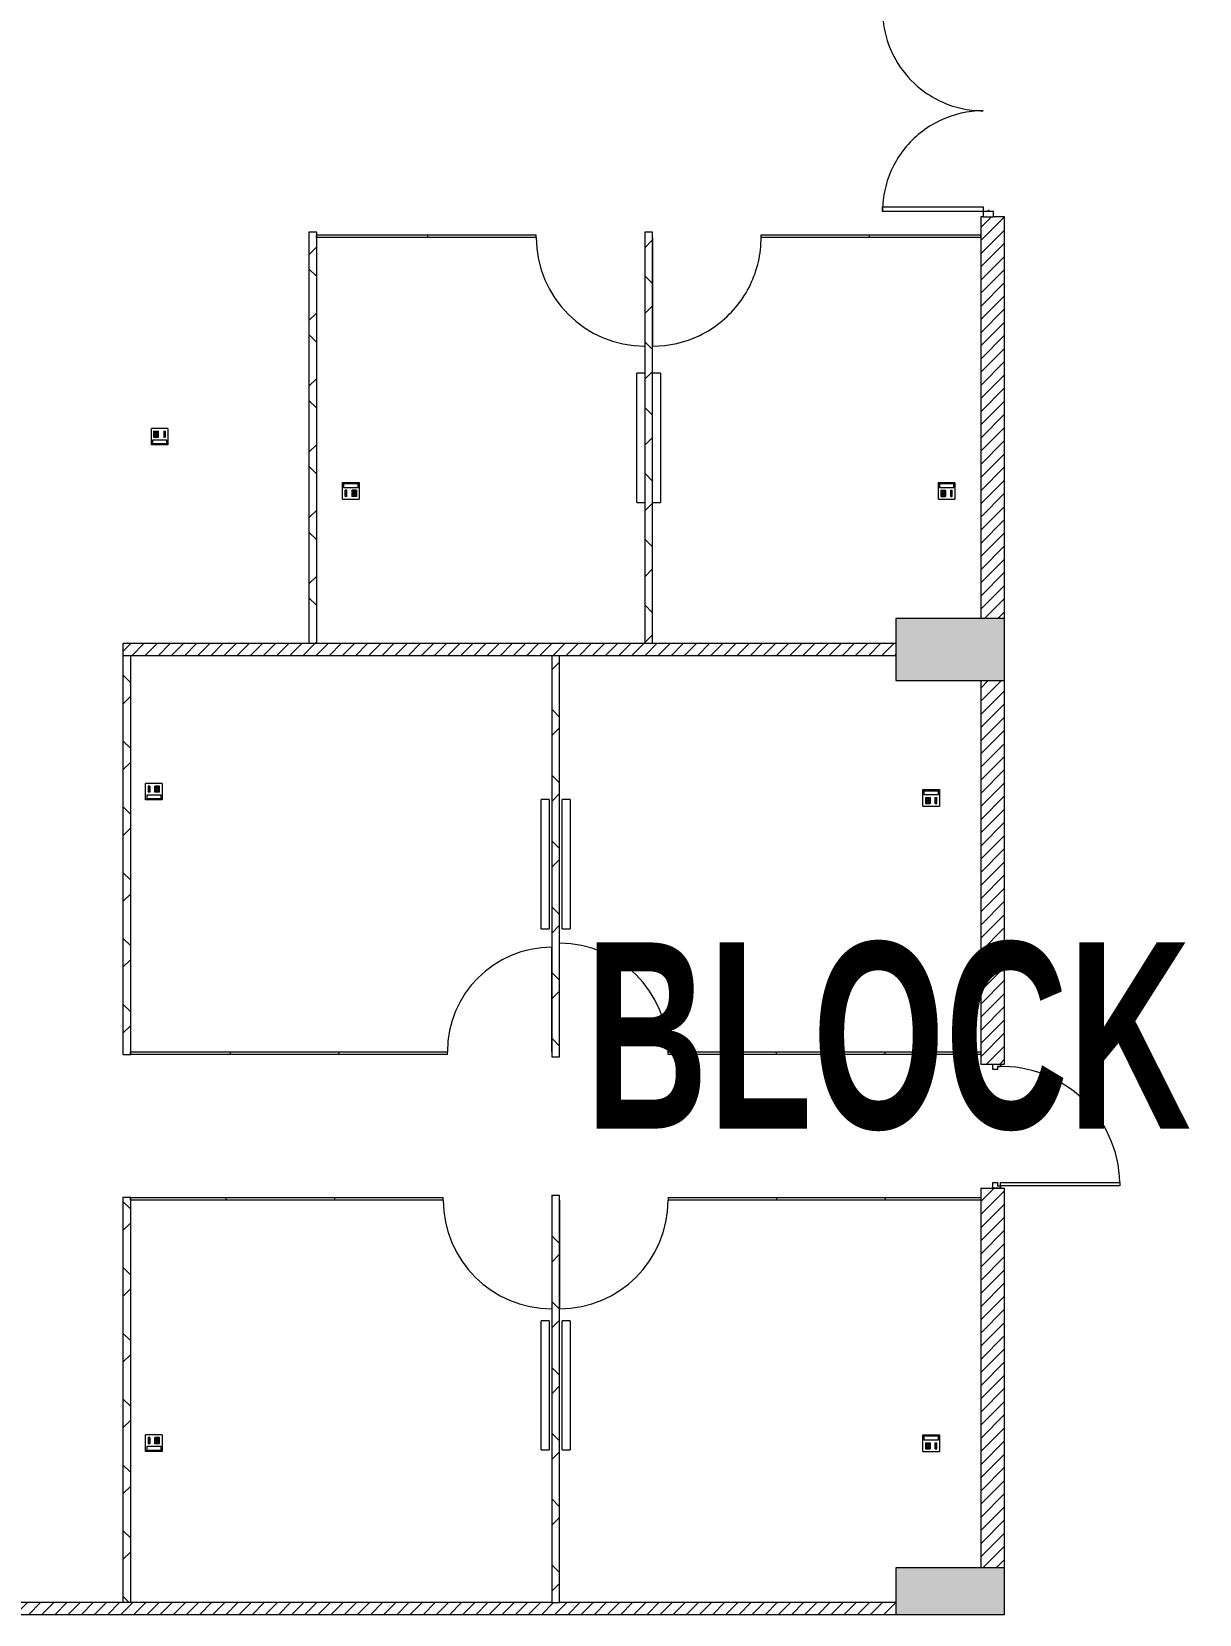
# Model space of a CAD drawing. Header units: millimetres. Extents: x -106145 to 154907, y -84585 to 152038.
# Drawn here: x 94436 to 105734, y 74425 to 89730 of the extents above; entities that cross this region are included whole.
import ezdxf

# ---------------------------------------------------------------- set-up
doc = ezdxf.new("R2010")
doc.units = ezdxf.units.MM
for name, color, linetype, lineweight in [('A-DOOR', 7, 'Continuous', 5), ('A-DOOR-FRAM', 7, 'Continuous', 9), ('A-GLAZ-CURT', 7, 'Continuous', 5), ('A-WALL', 7, 'Continuous', 5), ('A-WALL-PATT', 7, 'Continuous', 5), ('E-COMM', 7, 'Continuous', 5), ('E-ELEC-EQPM', 7, 'Continuous', 5), ('G-ANNO-TEXT', 7, 'Continuous', 9), ('S-COLS', 7, 'Continuous', 5)]:
    doc.layers.add(name, color=color, linetype=linetype, lineweight=lineweight)
doc.styles.add('Swis721 Cn BT_B', font='swisscb.ttf', dxfattribs={"width": 0.8, "height": 1800})
pattern_1 = [(45, (0, 0), (-63.63961, 63.63961), [])]
pattern_2 = [(45, (0, 0), (-318.198, 318.198), []), (135, (0, 0), (-318.198, -318.198), [])]

# ---------------------------------------------------------------- blocks, each defined once
blk = doc.blocks.new('M_Concrete-Rectangular-Column - 1050 x 450-2804439-Site Plan -MAIN')
at = {"layer": 'S-COLS', "true_color": 0xd4d4d4}
blk.add_hatch(color=254, dxfattribs=at).paths.add_polyline_path([(525, -225), (525, 225), (-525, 225), (-525, -225)], flags=0)
at = {"layer": 'S-COLS', "color": 254, "true_color": 0xdddddd}
for p, q in [((525, 225), (-525, 225)), ((-525, 225), (-525, -225)), ((525, -225), (525, 225)), ((-525, -225), (525, -225))]:
    blk.add_line(p, q, dxfattribs=at)
blk = doc.blocks.new('M_Concrete-Rectangular-Column - 1050 x 600-2804440-Site Plan -MAIN')
at = {"layer": 'S-COLS', "true_color": 0xd4d4d4}
blk.add_hatch(color=254, dxfattribs=at).paths.add_polyline_path([(-525, -300), (525, -300), (525, 300), (-525, 300)], flags=0)
at = {"layer": 'S-COLS', "color": 254, "true_color": 0xdddddd}
for p, q in [((525, 300), (-525, 300)), ((-525, 300), (-525, -300)), ((525, -300), (525, 300)), ((-525, -300), (525, -300))]:
    blk.add_line(p, q, dxfattribs=at)
blk = doc.blocks.new('M_Door-Passage-Double-Flush - FIRE 2_05 WALL OPENING-TYPE A-4069080-Site Plan -MAIN')
at = {"layer": 'A-DOOR', "color": 254, "lineweight": 9, "true_color": 0xdddddd}
for p, q in [((-975, 96.35), (-975, 1071.35)), ((-975, 1071.35), (-930, 1071.35)), ((-930, 1071.35), (-930, 96.35)), ((975, 1071.35), (930, 1071.35)), ((930, 1071.35), (930, 96.35)), ((975, 96.35), (975, 1071.35)), ((-930, 96.35), (-975, 96.35)), ((930, 96.35), (975, 96.35))]:
    blk.add_line(p, q, dxfattribs=at)
at = {"layer": 'A-DOOR', "color": 254, "true_color": 0xdddddd}
for centre, start, end in [((-975, 96.35), 77.14285714, 90), ((-975, 96.35), 51.42857143, 77.14285714), ((975, 96.35), 102.85714286, 141.42857143), ((975, 96.35), 90, 102.85714286), ((-975, 96.35), 25.71428571, 51.42857143), ((975, 96.35), 141.42857143, 167.14285714), ((-975, 96.35), 0, 25.71428571), ((975, 96.35), 167.14285714, 180)]:
    blk.add_arc(centre, 975, start, end, dxfattribs=at)
at = {"layer": 'A-DOOR-FRAM', "color": 254, "true_color": 0xdddddd}
for p, q in [((-975, 96.35), (-1025, 96.35)), ((-1025, 96.35), (-1025, -3.65)), ((-975, 46.5875), (-975, 96.35)), ((-959.125, 46.5875), (-975, 46.5875)), ((-975, -3.65), (-975, 45.5625)), ((-975, 45.5625), (-959.125, 45.5625)), ((-959.125, 45.5625), (-959.125, 46.5875)), ((975, 46.5875), (959.125, 46.5875)), ((959.125, 46.5875), (959.125, 45.5625)), ((959.125, 45.5625), (975, 45.5625)), ((975, 96.35), (975, 46.5875)), ((1025, 96.35), (975, 96.35)), ((975, 45.5625), (975, -3.65)), ((1025, -3.65), (1025, 96.35)), ((-1025, -3.65), (-975, -3.65)), ((975, -3.65), (1025, -3.65))]:
    blk.add_line(p, q, dxfattribs=at)
blk = doc.blocks.new('System Panel - Glazed-9898062-Site Plan -MAIN')
at = {"layer": 'A-GLAZ-CURT', "color": 254, "lineweight": 9, "true_color": 0xdddddd}
for p, q in [((-463, -24), (463, -24)), ((-463, -50), (-463, -24)), ((463, -50), (-463, -50)), ((463, -50), (463, -24))]:
    blk.add_line(p, q, dxfattribs=at)
blk = doc.blocks.new('System Panel - Glazed-9897893-Site Plan -MAIN')
at = {"layer": 'A-GLAZ-CURT', "color": 254, "lineweight": 9, "true_color": 0xdddddd}
for p, q in [((-482.5, 49.5), (482.5, 49.5)), ((-482.5, 24.5), (-482.5, 49.5)), ((482.5, 24.5), (-482.5, 24.5)), ((482.5, 24.5), (482.5, 49.5))]:
    blk.add_line(p, q, dxfattribs=at)
blk = doc.blocks.new('System Panel - Glazed-6063386-Site Plan -MAIN')
at = {"layer": 'A-GLAZ-CURT', "color": 254, "lineweight": 9, "true_color": 0xdddddd}
for p, q in [((-537.5, -24.5), (537.5, -24.5)), ((-537.5, -49.5), (-537.5, -24.5)), ((537.5, -49.5), (-537.5, -49.5)), ((537.5, -49.5), (537.5, -24.5))]:
    blk.add_line(p, q, dxfattribs=at)
blk = doc.blocks.new('Curtain Wall Sgl Glass - Curtain Wall Sgl Glass-6063396-Site Plan -MAIN')
at = {"layer": 'A-DOOR', "color": 254, "lineweight": 9, "true_color": 0xdddddd}
blk.add_line((525, 50.8), (525, 1100.8), dxfattribs=at)
at = {"layer": 'A-DOOR', "color": 254, "true_color": 0xdddddd}
for start, end in [(90, 115.71429), (115.71429, 141.42857), (141.42857, 167.14286), (167.14286, 180)]:
    blk.add_arc((525, 50.8), 1050, start, end, dxfattribs=at)
blk = doc.blocks.new('System Panel - Glazed-3599157-Site Plan -MAIN')
at = {"layer": 'A-GLAZ-CURT', "color": 254, "lineweight": 9, "true_color": 0xdddddd}
for p, q in [((-525, -24.5), (525, -24.5)), ((-525, -49.5), (-525, -24.5)), ((525, -49.5), (-525, -49.5)), ((525, -49.5), (525, -24.5))]:
    blk.add_line(p, q, dxfattribs=at)
blk = doc.blocks.new('Curtain Wall Sgl Glass - Curtain Wall Sgl Glass-3599197-Site Plan -MAIN')
at = {"layer": 'A-DOOR', "color": 254, "lineweight": 9, "true_color": 0xdddddd}
blk.add_line((525, -50.8), (525, -1100.8), dxfattribs=at)
at = {"layer": 'A-DOOR', "color": 254, "true_color": 0xdddddd}
blk.add_arc((525, -50.8), 1050, 180, 270, dxfattribs=at)
blk = doc.blocks.new('System Panel - Glazed-6062373-Site Plan -MAIN')
at = {"layer": 'A-GLAZ-CURT', "color": 254, "lineweight": 9, "true_color": 0xdddddd}
for p, q in [((-525, 49.5), (525, 49.5)), ((-525, 24.5), (-525, 49.5)), ((525, 24.5), (-525, 24.5)), ((525, 24.5), (525, 49.5))]:
    blk.add_line(p, q, dxfattribs=at)
blk = doc.blocks.new('Curtain Wall Sgl Glass - Curtain Wall Sgl Glass-6073253-Site Plan -MAIN')
at = {"layer": 'A-DOOR', "color": 254, "lineweight": 9, "true_color": 0xdddddd}
blk.add_line((505, 51), (505, 1061), dxfattribs=at)
at = {"layer": 'A-DOOR', "color": 254, "true_color": 0xdddddd}
blk.add_arc((505, 51), 1010, 90, 180, dxfattribs=at)
blk = doc.blocks.new('System Panel - Glazed-6065826-Site Plan -MAIN')
at = {"layer": 'A-GLAZ-CURT', "color": 254, "lineweight": 9, "true_color": 0xdddddd}
for p, q in [((-463, 50), (463, 50)), ((-463, 24), (-463, 50)), ((463, 24), (-463, 24)), ((463, 24), (463, 50))]:
    blk.add_line(p, q, dxfattribs=at)
blk = doc.blocks.new('DC_SglFl-W-Int - FIRE 1_2 WALL OPENING_TYPE A-11850299-Site Plan -MAIN')
at = {"layer": 'A-DOOR', "color": 254, "lineweight": 9, "true_color": 0xdddddd}
for p, q in [((547, 77.5), (547, 1231.5)), ((547, 1231.5), (577, 1231.5)), ((577, 1231.5), (577, 77.5)), ((577, 77.5), (547, 77.5))]:
    blk.add_line(p, q, dxfattribs=at)
at = {"layer": 'A-DOOR', "color": 254, "true_color": 0xdddddd}
blk.add_arc((577, 77.5), 1154.4, 91.48916, 181.48916, dxfattribs=at)
at = {"layer": 'A-DOOR-FRAM', "color": 254, "true_color": 0xdddddd}
for p, q in [((-600, 2.5), (-600, 77.5)), ((-600, 77.5), (-577, 77.5)), ((-547, 2.5), (-600, 2.5)), ((-577, 47.5), (-577, 77.5)), ((-577, 47.5), (-547, 47.5)), ((-547, 47.5), (-547, 2.5)), ((547, 47.5), (577, 47.5)), ((547, 2.5), (547, 47.5)), ((600, 2.5), (547, 2.5)), ((577, 77.5), (600, 77.5)), ((577, 47.5), (577, 77.5)), ((600, 77.5), (600, 2.5))]:
    blk.add_line(p, q, dxfattribs=at)
blk = doc.blocks.new('Curtain Wall Sgl Glass - Curtain Wall Sgl Glass-6062461-Site Plan -MAIN')
at = {"layer": 'A-DOOR', "color": 254, "lineweight": 9, "true_color": 0xdddddd}
blk.add_line((525, 50.8), (525, 1100.8), dxfattribs=at)
at = {"layer": 'A-DOOR', "color": 254, "true_color": 0xdddddd}
blk.add_arc((525, 50.8), 1050, 90, 180, dxfattribs=at)
blk = doc.blocks.new('Curtain Wall Sgl Glass - Curtain Wall Sgl Glass-V12-Site Plan -MAIN')
at = {"layer": 'A-DOOR', "color": 254, "lineweight": 9, "true_color": 0xdddddd}
blk.add_line((525, -50.8), (525, -1100.8), dxfattribs=at)
at = {"layer": 'A-DOOR', "color": 254, "true_color": 0xdddddd}
blk.add_arc((525, -50.8), 1050, 180, 270, dxfattribs=at)
blk = doc.blocks.new('TELEPHONE_handset2 - ITNE-049-5947616-Site Plan -MAIN')
at = {"layer": 'E-COMM', "color": 254, "true_color": 0xdddddd}
for p, q in [((-80, -80), (-80, 80)), ((-80, 80), (80, 80)), ((-70, 70), (70, 70)), ((-70, 70), (-70, 68)), ((70, 68), (-70, 68)), ((-70, 68), (-70, 33)), ((-70, 33), (70, 33)), ((-55, 5), (-10, 5)), ((-55, 5), (-55, -55)), ((-40, 5), (-40, -55)), ((-25, 5), (-25, -55)), ((-10, 5), (-10, -55)), ((40, 5), (55, 5)), ((40, -55), (40, 5)), ((55, -55), (55, 5)), ((70, 70), (70, 68)), ((70, 33), (70, 68)), ((80, 80), (80, -80)), ((-80, -80), (80, -80)), ((-55, -10), (-10, -10)), ((-55, -25), (-10, -25)), ((-55, -40), (-10, -40)), ((-55, -55), (-10, -55)), ((40, -10), (55, -10)), ((40, -25), (55, -25)), ((40, -40), (55, -40)), ((40, -55), (55, -55))]:
    blk.add_line(p, q, dxfattribs=at)
blk = doc.blocks.new('TELEPHONE_handset2 - ITNE-049-6270137-Site Plan -MAIN')
at = {"layer": 'E-COMM', "color": 254, "true_color": 0xdddddd}
for p, q in [((-80, -80), (-80, 80)), ((80, 80), (-80, 80)), ((-55, 55), (-10, 55)), ((-55, -5), (-55, 55)), ((-55, 40), (-10, 40)), ((-55, 25), (-10, 25)), ((-55, 10), (-10, 10)), ((-40, -5), (-40, 55)), ((-25, -5), (-25, 55)), ((-10, -5), (-10, 55)), ((40, 55), (55, 55)), ((40, 55), (40, -5)), ((40, 40), (55, 40)), ((40, 25), (55, 25)), ((40, 10), (55, 10)), ((55, 55), (55, -5)), ((80, 80), (80, -80)), ((80, -80), (-80, -80)), ((-70, -33), (-70, -68)), ((70, -33), (-70, -33)), ((-70, -68), (70, -68)), ((-70, -68), (-70, -70)), ((70, -70), (-70, -70)), ((-55, -5), (-10, -5)), ((40, -5), (55, -5)), ((70, -68), (70, -33)), ((70, -68), (70, -70))]:
    blk.add_line(p, q, dxfattribs=at)
blk = doc.blocks.new('Elect LCD face - 55_-6905617-Site Plan -MAIN')
at = {"layer": 'E-ELEC-EQPM', "color": 254, "true_color": 0xdddddd}
for p, q in [((99367, 76015), (99367, 77265)), ((99443, 77265), (99367, 77265)), ((99443, 77265), (99443, 76015)), ((99367, 76015), (99443, 76015))]:
    blk.add_line(p, q, dxfattribs=at)
blk = doc.blocks.new('Elect LCD face - 55_-6906706-Site Plan -MAIN')
at = {"layer": 'E-ELEC-EQPM', "color": 254, "true_color": 0xdddddd}
for p, q in [((99569, 76015), (99569, 77265)), ((99645, 77265), (99569, 77265)), ((99645, 77265), (99645, 76015)), ((99569, 76015), (99645, 76015))]:
    blk.add_line(p, q, dxfattribs=at)
blk = doc.blocks.new('MM-HOSPITAL BLOCK-C_2022_11_01_Facade reworking_rvt-1-Site Plan -MAIN')
at = {"layer": 'A-WALL-PATT', "true_color": 0xaaaaaa}
h = blk.add_hatch(dxfattribs=at)
h.set_pattern_fill('FP_10', color=253, style=0, pattern_type=2)
h.set_pattern_definition(pattern_1)
h.paths.add_polyline_path([(103619, 84055), (103849, 84055), (103849, 87940), (103619, 87940), (103619, 85658)], flags=0)
h.paths.add_polyline_path([(103644, 89990), (103849, 89990), (103849, 92910), (103619, 92910), (103619, 89990)], flags=0)
h = blk.add_hatch(dxfattribs=at)
h.set_pattern_fill('FP_11', color=253, style=0, pattern_type=2)
h.set_pattern_definition(pattern_2)
h.paths.add_polyline_path([(97194, 83813), (97194, 87790), (97119, 87790), (97119, 83813)], flags=0)
h = blk.add_hatch(dxfattribs=at)
h.set_pattern_fill('FP_11', color=253, style=0, pattern_type=2)
h.set_pattern_definition(pattern_2)
h.paths.add_polyline_path([(100444, 83813), (100444, 87790), (100369, 87790), (100369, 83813)], flags=0)
h = blk.add_hatch(dxfattribs=at)
h.set_pattern_fill('FP_10', color=253, style=0, pattern_type=2)
h.set_pattern_definition(pattern_1)
h.paths.add_polyline_path([(99576, 83698), (102799, 83698), (102799, 83813), (95319, 83813), (95319, 83698), (99544, 83698)], flags=0)
h = blk.add_hatch(dxfattribs=at)
h.set_pattern_fill('FP_11', color=253, style=0, pattern_type=2)
h.set_pattern_definition(pattern_2)
h.paths.add_polyline_path([(95394, 79840), (95394, 83698), (95319, 83698), (95319, 79840)], flags=0)
h = blk.add_hatch(dxfattribs=at)
h.set_pattern_fill('FP_11', color=253, style=0, pattern_type=2)
h.set_pattern_definition(pattern_2)
h.paths.add_polyline_path([(99469, 79815), (99544, 79815), (99544, 83698), (99469, 83698)], flags=0)
h = blk.add_hatch(dxfattribs=at)
h.set_pattern_fill('FP_10', color=253, style=0, pattern_type=2)
h.set_pattern_definition(pattern_1)
h.paths.add_polyline_path([(103849, 74875), (103849, 78547), (103619, 78547), (103619, 74875)], flags=0)
h.paths.add_polyline_path([(103849, 79747), (103849, 83455), (103619, 83455), (103619, 79747), (103777, 79747)], flags=0)
h = blk.add_hatch(dxfattribs=at)
h.set_pattern_fill('FP_11', color=253, style=0, pattern_type=2)
h.set_pattern_definition(pattern_2)
h.paths.add_polyline_path([(95319, 74540), (95394, 74540), (95394, 78456), (95319, 78456), (95319, 74595)], flags=0)
h = blk.add_hatch(dxfattribs=at)
h.set_pattern_fill('FP_11', color=253, style=0, pattern_type=2)
h.set_pattern_definition(pattern_2)
h.paths.add_polyline_path([(99544, 74540), (99544, 78480), (99469, 78480), (99469, 74540)], flags=0)
h = blk.add_hatch(dxfattribs=at)
h.set_pattern_fill('FP_10', color=253, style=0, pattern_type=2)
h.set_pattern_definition(pattern_1)
h.paths.add_polyline_path([(102799, 74425), (102799, 74540), (90439, 74540), (90439, 74425), (99576, 74425)], flags=0)
at = {"layer": 'A-WALL', "color": 254, "lineweight": 18, "true_color": 0xdddddd}
for p, q in [((103619, 87940), (103619, 84055)), ((103644, 87940), (103619, 87940)), ((103849, 87940), (103744, 87940)), ((103849, 84055), (103849, 87940)), ((97119, 87790), (97119, 83813)), ((97194, 87790), (97119, 87790)), ((97194, 83813), (97194, 87790)), ((100369, 87790), (100369, 86428)), ((100444, 87790), (100369, 87790)), ((100444, 86428), (100444, 87790)), ((100369, 85178), (100369, 83813)), ((100444, 83813), (100444, 85178)), ((97119, 83813), (95319, 83813)), ((95319, 83813), (95319, 83698)), ((100369, 83813), (97194, 83813)), ((102799, 83813), (100444, 83813)), ((95319, 83698), (95319, 79840)), ((95394, 83698), (99469, 83698)), ((95394, 79840), (95394, 83698)), ((99469, 83698), (99469, 79815)), ((99544, 83698), (102799, 83698)), ((99544, 79815), (99544, 83698)), ((103619, 83455), (103619, 79747)), ((103849, 79747), (103849, 83455)), ((95319, 79840), (95394, 79840)), ((99469, 79815), (99544, 79815)), ((103619, 79747), (103849, 79747)), ((103619, 78547), (103619, 74875)), ((103619, 78547), (103849, 78547)), ((103849, 74875), (103849, 78547)), ((95319, 78456), (95319, 74540)), ((95394, 78456), (95319, 78456)), ((95394, 74540), (95394, 78456)), ((99469, 78480), (99469, 74540)), ((99469, 78480), (99544, 78480)), ((99544, 74540), (99544, 78480)), ((99469, 74540), (92969, 74540)), ((95394, 74540), (95319, 74540)), ((102799, 74540), (99544, 74540)), ((90439, 74425), (102799, 74425))]:
    blk.add_line(p, q, dxfattribs=at)
at = {"layer": 'A-WALL', "color": 254, "true_color": 0xdddddd}
for p, q in [((97194, 83813), (97119, 83813)), ((100444, 83813), (100369, 83813)), ((95319, 83698), (95394, 83698)), ((99469, 83698), (99544, 83698)), ((99469, 74540), (99544, 74540))]:
    blk.add_line(p, q, dxfattribs=at)
at = {"color": 253, "lineweight": 5, "true_color": 0xaaaaaa}
for name, p, rotation in [('M_Door-Passage-Double-Flush - FIRE 2_05 WALL OPENING-TYPE A-4069080-Site Plan -MAIN', (103740, 88965), 89.9999999999999), ('Curtain Wall Sgl Glass - Curtain Wall Sgl Glass-6063396-Site Plan -MAIN', (100969, 87790), 180), ('TELEPHONE_handset2 - ITNE-049-6270137-Site Plan -MAIN', (97524, 85290), 180), ('TELEPHONE_handset2 - ITNE-049-5947616-Site Plan -MAIN', (95619, 82380), 180), ('Curtain Wall Sgl Glass - Curtain Wall Sgl Glass-V12-Site Plan -MAIN', (100069, 79815), 180), ('DC_SglFl-W-Int - FIRE 1_2 WALL OPENING_TYPE A-11850299-Site Plan -MAIN', (103734, 79147), 270), ('Curtain Wall Sgl Glass - Curtain Wall Sgl Glass-6062461-Site Plan -MAIN', (100069, 78480), 180), ('System Panel - Glazed-6062373-Site Plan -MAIN', (101119, 78480), 180), ('System Panel - Glazed-6062373-Site Plan -MAIN', (102169, 78480), 180), ('System Panel - Glazed-6065826-Site Plan -MAIN', (103156, 78480), 180), ('TELEPHONE_handset2 - ITNE-049-5947616-Site Plan -MAIN', (95619, 76080), 180)]:
    blk.add_blockref(name, p, dxfattribs=dict(at, rotation=rotation))
for name, p in [('System Panel - Glazed-6063386-Site Plan -MAIN', (97731, 87790)), ('System Panel - Glazed-3599157-Site Plan -MAIN', (98794, 87790)), ('Curtain Wall Sgl Glass - Curtain Wall Sgl Glass-3599197-Site Plan -MAIN', (99844, 87790)), ('System Panel - Glazed-3599157-Site Plan -MAIN', (102019, 87790)), ('System Panel - Glazed-6063386-Site Plan -MAIN', (103081, 87790)), ('Elect LCD face - 55_-6905617-Site Plan -MAIN', (925, 9162)), ('Elect LCD face - 55_-6906706-Site Plan -MAIN', (875, 9162)), ('TELEPHONE_handset2 - ITNE-049-6270137-Site Plan -MAIN', (95674, 85813)), ('TELEPHONE_handset2 - ITNE-049-5947616-Site Plan -MAIN', (103289, 85290)), ('M_Concrete-Rectangular-Column - 1050 x 600-2804440-Site Plan -MAIN', (103324, 83755)), ('TELEPHONE_handset2 - ITNE-049-5947616-Site Plan -MAIN', (103139, 82320)), ('Elect LCD face - 55_-6905617-Site Plan -MAIN', (0, 5040)), ('Elect LCD face - 55_-6906706-Site Plan -MAIN', (0, 5040)), ('Curtain Wall Sgl Glass - Curtain Wall Sgl Glass-6073253-Site Plan -MAIN', (98964, 79815)), ('System Panel - Glazed-9897893-Site Plan -MAIN', (95876, 79815)), ('System Panel - Glazed-6062373-Site Plan -MAIN', (96884, 79815)), ('System Panel - Glazed-6062373-Site Plan -MAIN', (97934, 79815)), ('System Panel - Glazed-6062373-Site Plan -MAIN', (101119, 79815)), ('System Panel - Glazed-6062373-Site Plan -MAIN', (102169, 79815)), ('System Panel - Glazed-6065826-Site Plan -MAIN', (103156, 79815)), ('System Panel - Glazed-9898062-Site Plan -MAIN', (95856, 78480)), ('System Panel - Glazed-3599157-Site Plan -MAIN', (96844, 78480)), ('System Panel - Glazed-3599157-Site Plan -MAIN', (97894, 78480)), ('Curtain Wall Sgl Glass - Curtain Wall Sgl Glass-3599197-Site Plan -MAIN', (98944, 78480)), ('Elect LCD face - 55_-6905617-Site Plan -MAIN', (0, 0)), ('Elect LCD face - 55_-6906706-Site Plan -MAIN', (0, 0)), ('TELEPHONE_handset2 - ITNE-049-5947616-Site Plan -MAIN', (103139, 76080)), ('M_Concrete-Rectangular-Column - 1050 x 450-2804439-Site Plan -MAIN', (103324, 74650))]:
    blk.add_blockref(name, p, dxfattribs=at)

msp = doc.modelspace()

# ---------------------------------------------------------------- block references
at = {"lineweight": 5}
msp.add_blockref('MM-HOSPITAL BLOCK-C_2022_11_01_Facade reworking_rvt-1-Site Plan -MAIN', (0, 0), dxfattribs=at)

# ---------------------------------------------------------------- texts
at = {"layer": 'G-ANNO-TEXT', "insert": (99791.65, 80922.58), "char_height": 1800, "width": 8119.491, "attachment_point": 1, "style": 'Swis721 Cn BT_B'}
msp.add_mtext('BLOCK C', dxfattribs=at)

doc.saveas('drawing.dxf')
